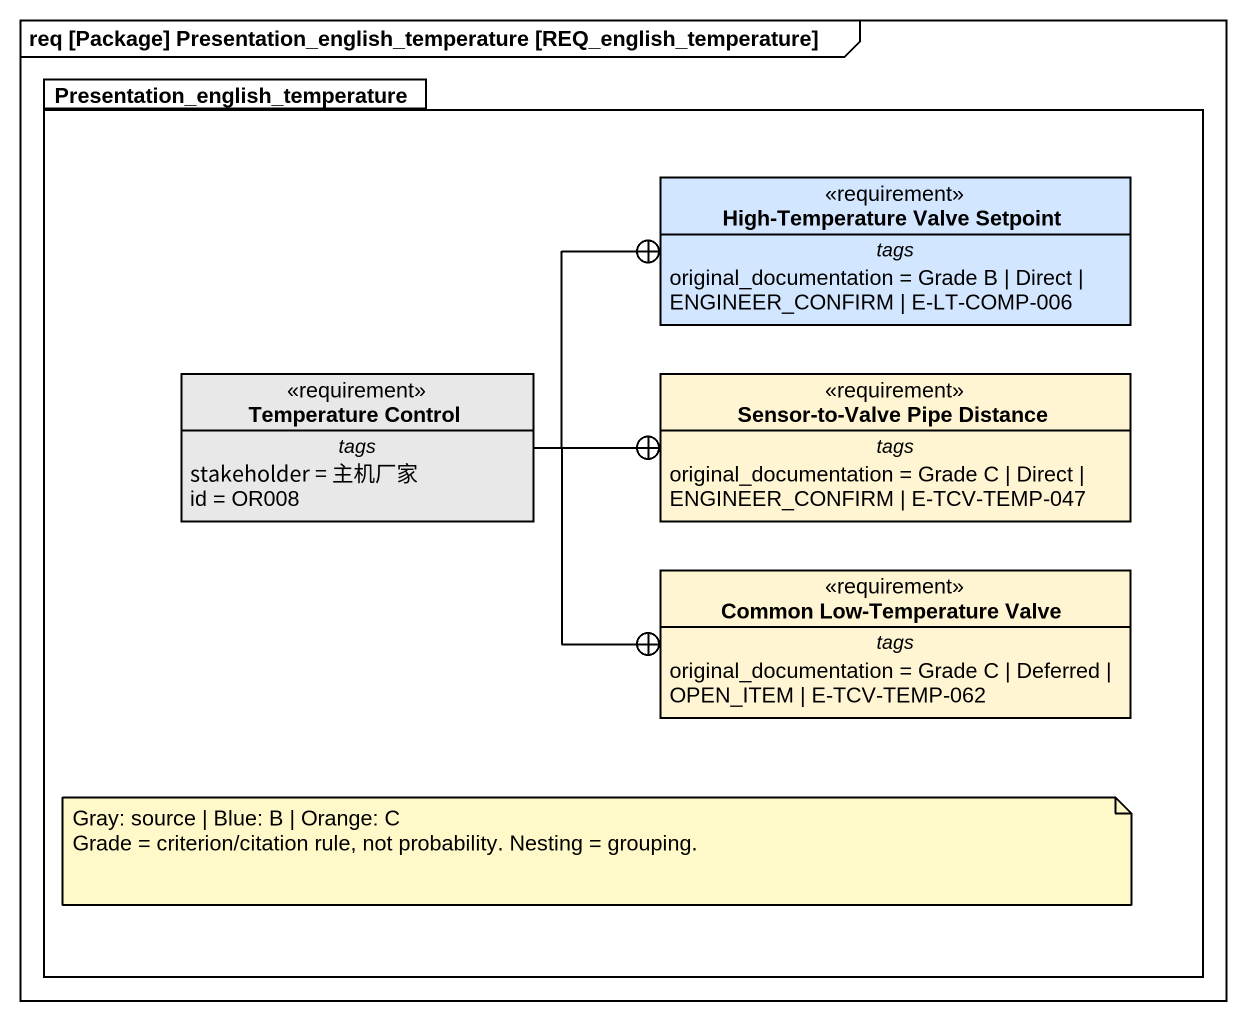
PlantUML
@startuml
mainframe req [Package] Presentation_english_temperature [REQ_english_temperature]
hide circle
hide empty members
package "Presentation_english_temperature" as Presentation_english {
  class "High-Temperature Valve Setpoint" as High_Temperature_Valve <<requirement>> #D2E6FF {
    -- tags --
    original_documentation = Grade B | Direct | ENGINEER_CONFIRM | E-LT-COMP-006
  }
  class "Temperature Control" as Temperature_Control <<requirement>> #E8E8E8 {
    -- tags --
    stakeholder = 主机厂家
    id = OR008
  }
  class "Sensor-to-Valve Pipe Distance" as Sensor_to_Valve_Pipe <<requirement>> #FFF5D2 {
    -- tags --
    original_documentation = Grade C | Direct | ENGINEER_CONFIRM | E-TCV-TEMP-047
  }
  class "Common Low-Temperature Valve" as Common_Low_Temperature_Valve <<requirement>> #FFF5D2 {
    -- tags --
    original_documentation = Grade C | Deferred | OPEN_ITEM | E-TCV-TEMP-062
  }
}
Temperature_Control -right-+ High_Temperature_Valve
Temperature_Control -right-+ Sensor_to_Valve_Pipe
Temperature_Control -right-+ Common_Low_Temperature_Valve
note as N1
  Gray: source | Blue: B | Orange: C
  Grade = criterion/citation rule, not probability. Nesting = grouping.
end note
@enduml
